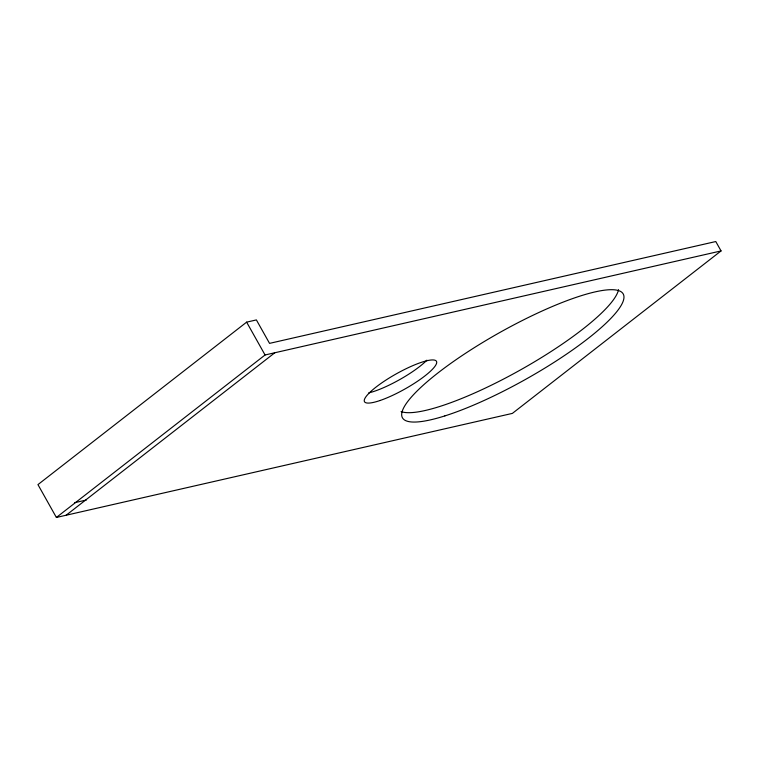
<?xml version="1.0" encoding="UTF-8"?>
<svg xmlns="http://www.w3.org/2000/svg" width="759" height="759" viewBox="0 0 759 759"><rect width="100%" height="100%" fill="white"/><g stroke="black" fill="none" stroke-linecap="round" stroke-linejoin="round"><path stroke-width="1.14" d="M246.628 322.148L37.95 484.612L56.384 517.458L512.372 413.399L721.05 250.925L715.784 241.542L269.549 343.372L256.39 319.918L246.628 322.148L265.062 354.984L721.05 250.925M56.384 517.458L265.062 354.984M66.137 515.228L274.815 352.755M74.743 502.676L86.308 500.039M426.9 360.174A41.28 8.728 -29.3 0 1 368.741 392.906M618.528 289.625A126.601 26.755 -29.3 0 1 520.437 369.937A126.601 26.755 -29.3 0 1 401.065 411.549M444.869 415.904A126.601 26.755 -29.3 0 0 622.987 301.684A126.601 26.755 -29.3 0 0 470.571 350.032A126.601 26.755 -29.3 0 0 444.869 415.904M380.202 400.458A41.28 8.728 -29.3 0 0 436.624 363.077A41.28 8.728 -29.3 0 0 384.547 380.999A41.28 8.728 -29.3 0 0 380.202 400.458"/></g></svg>
